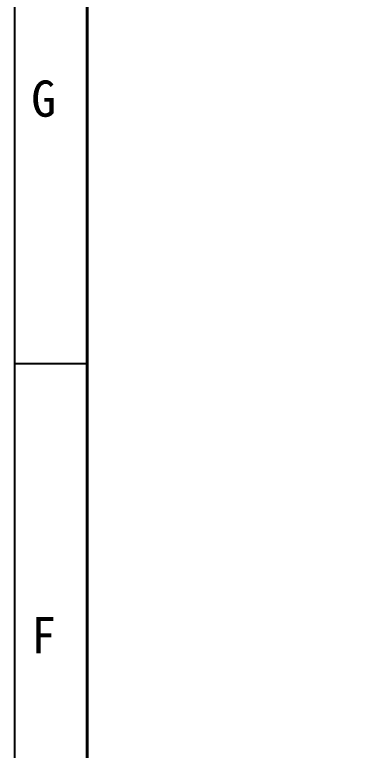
# Model space of a CAD drawing. Extents: x 59521 to 184406, y -1257 to 56672.
# Drawn here: x 59521 to 61642, y 16445 to 21029 of the extents above; entities that cross this region are included whole.
import ezdxf

# ---------------------------------------------------------------- set-up
doc = ezdxf.new("R2010")
doc.units = 0
doc.header["$MEASUREMENT"] = 0
doc.layers.get('0').update_dxf_attribs({"linetype": 'CONTINUOUS'})
doc.layers.add('FORM', color=7, linetype='CONTINUOUS')
doc.styles.add('KEHUA', font='STFANGSO.TTF')

# ---------------------------------------------------------------- blocks, each defined once
blk = doc.blocks.new('WET5Y56YRFTWEDFWRW536T4TE4RWEFWE')
at = {"layer": 'FORM', "color": 4}
blk.add_line((150620.8, -41387.8), (150949.1, -41387.8), dxfattribs=at)
at = {"layer": 'FORM', "color": 6}
blk.add_lwpolyline([(150620.8, -36495.1), (178203.8, -36495.1), (178203.8, -56000.2), (150620.8, -56000.2)], close=True, dxfattribs=at)
at = {"layer": 'FORM', "color": 8, "lineweight": 40}
blk.add_lwpolyline([(150949.1, -55671.9), (177875.4, -55671.9), (177875.4, -36823.5), (150949.1, -36823.5)], close=True, dxfattribs=at)
at = {"layer": 'FORM', "color": 4, "style": 'KEHUA'}
for s, p in [('G', (150695.6, -40269.8)), ('F', (150695.6, -42699.7))]:
    blk.add_text(s, height=164.2, dxfattribs=at).set_placement(p)

msp = doc.modelspace()

# ---------------------------------------------------------------- block references
at = {"lineweight": -3, "xscale": 1.37632111327548, "yscale": 1.37632111327427, "zscale": 1.37632111327427}
msp.add_blockref('WET5Y56YRFTWEDFWRW536T4TE4RWEFWE', (-147781.572, 75817.136), dxfattribs=at)

doc.saveas('drawing.dxf')
